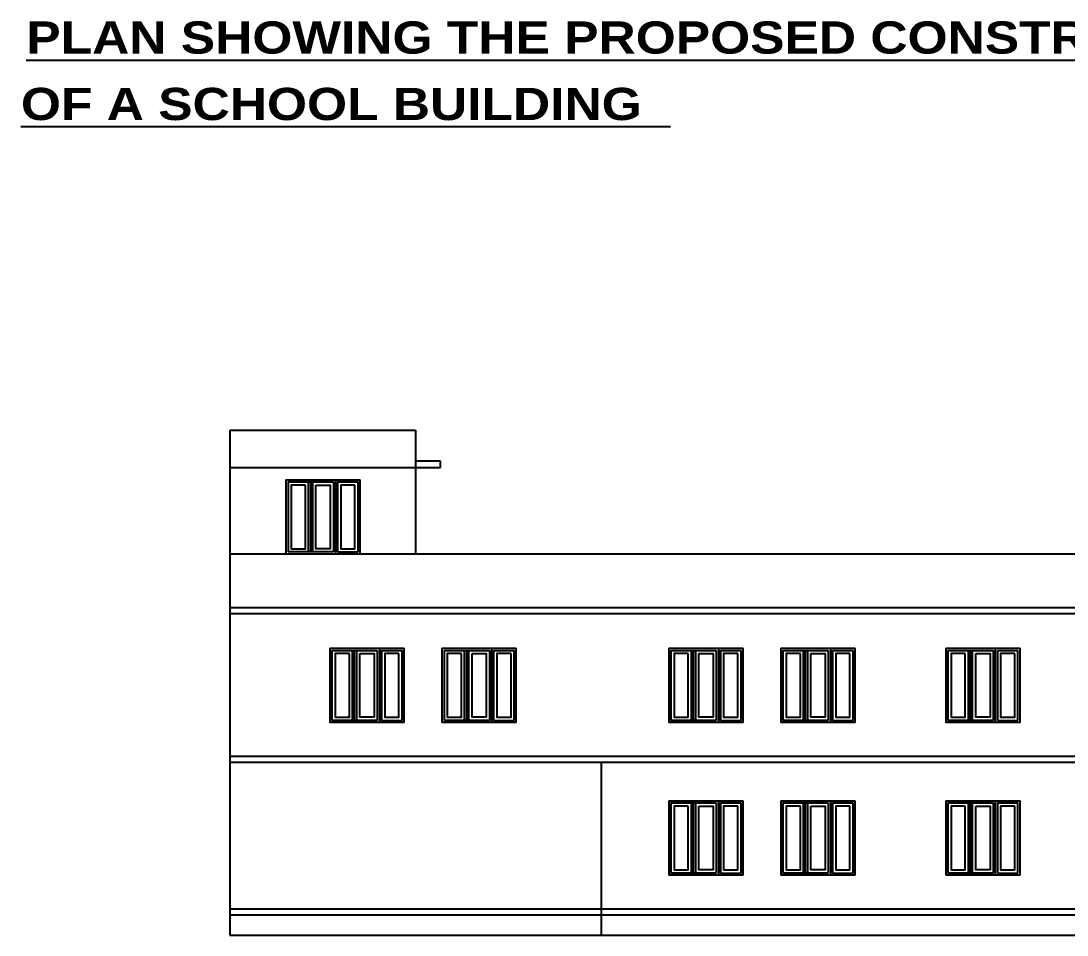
# Model space of a CAD drawing. Header units: metres. Extents: x 6102560 to 6120122, y -6664095 to -6659794.
# Drawn here: x 6102562.73 to 6102588.07, y -6659816.17 to -6659794.03 of the extents above; entities that cross this region are included whole.
import ezdxf

# ---------------------------------------------------------------- set-up
doc = ezdxf.new("R2010")
doc.units = ezdxf.units.M
doc.header["$LTSCALE"] = 500
doc.header["$MEASUREMENT"] = 0
doc.layers.get('0').update_dxf_attribs({"linetype": 'CONTINUOUS'})
for name, color, linetype in [('BLK_1_PLINTH_HEIGHT', 7, 'CONTINUOUS'), ('ED', 30, 'CONTINUOUS'), ('WIN', 252, 'CONTINUOUS')]:
    doc.layers.add(name, color=color, linetype=linetype)
doc.styles.add('56', font='')
doc.styles.get('56').set_extended_font_data('Arial Black')

msp = doc.modelspace()

# ---------------------------------------------------------------- linework, layer by layer
for p, q in [((6102567.79198, -6659803.94142), (6102567.79198, -6659816.16645)), ((6102601.78198, -6659806.94142), (6102567.79198, -6659806.94142)), ((6102601.78198, -6659808.24142), (6102567.79198, -6659808.24142)), ((6102601.78198, -6659808.39142), (6102567.79198, -6659808.39142)), ((6102601.78198, -6659811.84142), (6102567.79198, -6659811.84142)), ((6102601.78198, -6659811.99142), (6102567.79198, -6659811.99142)), ((6102576.78198, -6659811.99142), (6102576.78198, -6659816.16645)), ((6102601.78198, -6659815.53642), (6102567.79198, -6659815.53642)), ((6102601.78198, -6659815.68642), (6102567.79198, -6659815.68642)), ((6102567.79198, -6659816.16645), (6102601.78198, -6659816.16645))]:
    msp.add_line(p, q)
at = {"layer": 'BLK_1_PLINTH_HEIGHT'}
for p, q in [((6102567.79198, -6659803.94142), (6102572.29198, -6659803.94142)), ((6102572.29198, -6659803.94142), (6102572.29198, -6659806.94142)), ((6102567.79198, -6659804.84142), (6102572.89198, -6659804.84142)), ((6102572.89198, -6659804.69142), (6102572.29198, -6659804.69142)), ((6102572.89198, -6659804.84142), (6102572.89198, -6659804.69142))]:
    msp.add_line(p, q, dxfattribs=at)
at = {"layer": 'ED', "color": 125}
for p, q in [((6102569.15077, -6659805.14142), (6102570.95077, -6659805.14142)), ((6102569.15077, -6659805.14142), (6102569.15077, -6659806.94142)), ((6102569.75077, -6659806.89031), (6102569.75077, -6659805.19253)), ((6102570.35077, -6659805.14142), (6102570.35077, -6659806.94142)), ((6102570.35077, -6659805.14142), (6102570.35077, -6659806.94142)), ((6102570.95077, -6659806.94142), (6102570.95077, -6659805.14142)), ((6102570.95077, -6659806.94142), (6102569.15077, -6659806.94142)), ((6102570.21475, -6659809.22142), (6102572.01475, -6659809.22142)), ((6102570.21475, -6659809.22142), (6102570.21475, -6659811.02142)), ((6102570.81475, -6659810.97031), (6102570.81475, -6659809.27253)), ((6102571.41475, -6659809.22142), (6102571.41475, -6659811.02142)), ((6102571.41475, -6659809.22142), (6102571.41475, -6659811.02142)), ((6102572.01475, -6659811.02142), (6102572.01475, -6659809.22142)), ((6102572.92912, -6659809.22142), (6102574.72912, -6659809.22142)), ((6102572.92912, -6659809.22142), (6102572.92912, -6659811.02142)), ((6102573.52912, -6659810.97031), (6102573.52912, -6659809.27253)), ((6102574.12912, -6659809.22142), (6102574.12912, -6659811.02142)), ((6102574.12912, -6659809.22142), (6102574.12912, -6659811.02142)), ((6102574.72912, -6659811.02142), (6102574.72912, -6659809.22142)), ((6102578.42206, -6659809.22142), (6102580.22206, -6659809.22142)), ((6102578.42206, -6659809.22142), (6102578.42206, -6659811.02142)), ((6102579.02206, -6659810.97031), (6102579.02206, -6659809.27253)), ((6102579.62206, -6659809.22142), (6102579.62206, -6659811.02142)), ((6102579.62206, -6659809.22142), (6102579.62206, -6659811.02142)), ((6102580.22206, -6659811.02142), (6102580.22206, -6659809.22142)), ((6102581.13643, -6659809.22142), (6102582.93643, -6659809.22142)), ((6102581.13643, -6659809.22142), (6102581.13643, -6659811.02142)), ((6102581.73643, -6659810.97031), (6102581.73643, -6659809.27253)), ((6102582.33643, -6659809.22142), (6102582.33643, -6659811.02142)), ((6102582.33643, -6659809.22142), (6102582.33643, -6659811.02142)), ((6102582.93643, -6659811.02142), (6102582.93643, -6659809.22142)), ((6102585.12946, -6659809.22142), (6102586.92946, -6659809.22142)), ((6102585.12946, -6659809.22142), (6102585.12946, -6659811.02142)), ((6102585.72946, -6659810.97031), (6102585.72946, -6659809.27253)), ((6102586.32946, -6659809.22142), (6102586.32946, -6659811.02142)), ((6102586.32946, -6659809.22142), (6102586.32946, -6659811.02142)), ((6102586.92946, -6659811.02142), (6102586.92946, -6659809.22142)), ((6102572.01475, -6659811.02142), (6102570.21475, -6659811.02142)), ((6102574.72912, -6659811.02142), (6102572.92912, -6659811.02142)), ((6102580.22206, -6659811.02142), (6102578.42206, -6659811.02142)), ((6102582.93643, -6659811.02142), (6102581.13643, -6659811.02142)), ((6102586.92946, -6659811.02142), (6102585.12946, -6659811.02142)), ((6102578.42206, -6659812.91642), (6102580.22206, -6659812.91642)), ((6102578.42206, -6659812.91642), (6102578.42206, -6659814.71642)), ((6102579.02206, -6659814.66531), (6102579.02206, -6659812.96753)), ((6102579.62206, -6659812.91642), (6102579.62206, -6659814.71642)), ((6102579.62206, -6659812.91642), (6102579.62206, -6659814.71642)), ((6102580.22206, -6659814.71642), (6102580.22206, -6659812.91642)), ((6102581.13643, -6659812.91642), (6102582.93643, -6659812.91642)), ((6102581.13643, -6659812.91642), (6102581.13643, -6659814.71642)), ((6102581.73643, -6659814.66531), (6102581.73643, -6659812.96753)), ((6102582.33643, -6659812.91642), (6102582.33643, -6659814.71642)), ((6102582.33643, -6659812.91642), (6102582.33643, -6659814.71642)), ((6102582.93643, -6659814.71642), (6102582.93643, -6659812.91642)), ((6102585.12946, -6659812.91642), (6102586.92946, -6659812.91642)), ((6102585.12946, -6659812.91642), (6102585.12946, -6659814.71642)), ((6102585.72946, -6659814.66531), (6102585.72946, -6659812.96753)), ((6102586.32946, -6659812.91642), (6102586.32946, -6659814.71642)), ((6102586.32946, -6659812.91642), (6102586.32946, -6659814.71642)), ((6102586.92946, -6659814.71642), (6102586.92946, -6659812.91642)), ((6102580.22206, -6659814.71642), (6102578.42206, -6659814.71642)), ((6102582.93643, -6659814.71642), (6102581.13643, -6659814.71642)), ((6102586.92946, -6659814.71642), (6102585.12946, -6659814.71642))]:
    msp.add_line(p, q, dxfattribs=at)
at = {"layer": 'WIN', "color": 251}
for p, q in [((6102569.20188, -6659805.19253), (6102570.29966, -6659805.19253)), ((6102569.20188, -6659805.19253), (6102569.20188, -6659806.89031)), ((6102569.69966, -6659806.89031), (6102569.69966, -6659805.19253)), ((6102569.80188, -6659806.89031), (6102569.80188, -6659805.19253)), ((6102570.29966, -6659805.19253), (6102570.29966, -6659806.89031)), ((6102570.40188, -6659805.19253), (6102570.40188, -6659806.89031)), ((6102570.40188, -6659805.19253), (6102570.89966, -6659805.19253)), ((6102570.89966, -6659806.89031), (6102570.89966, -6659805.19253)), ((6102570.29966, -6659806.89031), (6102569.20188, -6659806.89031)), ((6102570.40188, -6659806.89031), (6102570.89966, -6659806.89031)), ((6102570.26586, -6659809.27253), (6102571.36364, -6659809.27253)), ((6102570.26586, -6659809.27253), (6102570.26586, -6659810.97031)), ((6102570.76364, -6659810.97031), (6102570.76364, -6659809.27253)), ((6102570.86586, -6659810.97031), (6102570.86586, -6659809.27253)), ((6102571.36364, -6659809.27253), (6102571.36364, -6659810.97031)), ((6102571.46586, -6659809.27253), (6102571.46586, -6659810.97031)), ((6102571.46586, -6659809.27253), (6102571.96364, -6659809.27253)), ((6102571.96364, -6659810.97031), (6102571.96364, -6659809.27253)), ((6102572.98023, -6659809.27253), (6102574.07801, -6659809.27253)), ((6102572.98023, -6659809.27253), (6102572.98023, -6659810.97031)), ((6102573.47801, -6659810.97031), (6102573.47801, -6659809.27253)), ((6102573.58023, -6659810.97031), (6102573.58023, -6659809.27253)), ((6102574.07801, -6659809.27253), (6102574.07801, -6659810.97031)), ((6102574.18023, -6659809.27253), (6102574.18023, -6659810.97031)), ((6102574.18023, -6659809.27253), (6102574.67801, -6659809.27253)), ((6102574.67801, -6659810.97031), (6102574.67801, -6659809.27253)), ((6102578.47317, -6659809.27253), (6102579.57095, -6659809.27253)), ((6102578.47317, -6659809.27253), (6102578.47317, -6659810.97031)), ((6102578.97095, -6659810.97031), (6102578.97095, -6659809.27253)), ((6102579.07317, -6659810.97031), (6102579.07317, -6659809.27253)), ((6102579.57095, -6659809.27253), (6102579.57095, -6659810.97031)), ((6102579.67317, -6659809.27253), (6102579.67317, -6659810.97031)), ((6102579.67317, -6659809.27253), (6102580.17095, -6659809.27253)), ((6102580.17095, -6659810.97031), (6102580.17095, -6659809.27253)), ((6102581.18754, -6659809.27253), (6102582.28532, -6659809.27253)), ((6102581.18754, -6659809.27253), (6102581.18754, -6659810.97031)), ((6102581.68532, -6659810.97031), (6102581.68532, -6659809.27253)), ((6102581.78754, -6659810.97031), (6102581.78754, -6659809.27253)), ((6102582.28532, -6659809.27253), (6102582.28532, -6659810.97031)), ((6102582.38754, -6659809.27253), (6102582.38754, -6659810.97031)), ((6102582.38754, -6659809.27253), (6102582.88532, -6659809.27253)), ((6102582.88532, -6659810.97031), (6102582.88532, -6659809.27253)), ((6102585.18057, -6659809.27253), (6102586.27835, -6659809.27253)), ((6102585.18057, -6659809.27253), (6102585.18057, -6659810.97031)), ((6102585.67835, -6659810.97031), (6102585.67835, -6659809.27253)), ((6102585.78057, -6659810.97031), (6102585.78057, -6659809.27253)), ((6102586.27835, -6659809.27253), (6102586.27835, -6659810.97031)), ((6102586.38057, -6659809.27253), (6102586.38057, -6659810.97031)), ((6102586.38057, -6659809.27253), (6102586.87835, -6659809.27253)), ((6102586.87835, -6659810.97031), (6102586.87835, -6659809.27253)), ((6102571.36364, -6659810.97031), (6102570.26586, -6659810.97031)), ((6102571.46586, -6659810.97031), (6102571.96364, -6659810.97031)), ((6102574.07801, -6659810.97031), (6102572.98023, -6659810.97031)), ((6102574.18023, -6659810.97031), (6102574.67801, -6659810.97031)), ((6102579.57095, -6659810.97031), (6102578.47317, -6659810.97031)), ((6102579.67317, -6659810.97031), (6102580.17095, -6659810.97031)), ((6102582.28532, -6659810.97031), (6102581.18754, -6659810.97031)), ((6102582.38754, -6659810.97031), (6102582.88532, -6659810.97031)), ((6102586.27835, -6659810.97031), (6102585.18057, -6659810.97031)), ((6102586.38057, -6659810.97031), (6102586.87835, -6659810.97031)), ((6102578.47317, -6659812.96753), (6102579.57095, -6659812.96753)), ((6102578.47317, -6659812.96753), (6102578.47317, -6659814.66531)), ((6102578.97095, -6659814.66531), (6102578.97095, -6659812.96753)), ((6102579.07317, -6659814.66531), (6102579.07317, -6659812.96753)), ((6102579.57095, -6659812.96753), (6102579.57095, -6659814.66531)), ((6102579.67317, -6659812.96753), (6102579.67317, -6659814.66531)), ((6102579.67317, -6659812.96753), (6102580.17095, -6659812.96753)), ((6102580.17095, -6659814.66531), (6102580.17095, -6659812.96753)), ((6102581.18754, -6659812.96753), (6102582.28532, -6659812.96753)), ((6102581.18754, -6659812.96753), (6102581.18754, -6659814.66531)), ((6102581.68532, -6659814.66531), (6102581.68532, -6659812.96753)), ((6102581.78754, -6659814.66531), (6102581.78754, -6659812.96753)), ((6102582.28532, -6659812.96753), (6102582.28532, -6659814.66531)), ((6102582.38754, -6659812.96753), (6102582.38754, -6659814.66531)), ((6102582.38754, -6659812.96753), (6102582.88532, -6659812.96753)), ((6102582.88532, -6659814.66531), (6102582.88532, -6659812.96753)), ((6102585.18057, -6659812.96753), (6102586.27835, -6659812.96753)), ((6102585.18057, -6659812.96753), (6102585.18057, -6659814.66531)), ((6102585.67835, -6659814.66531), (6102585.67835, -6659812.96753)), ((6102585.78057, -6659814.66531), (6102585.78057, -6659812.96753)), ((6102586.27835, -6659812.96753), (6102586.27835, -6659814.66531)), ((6102586.38057, -6659812.96753), (6102586.38057, -6659814.66531)), ((6102586.38057, -6659812.96753), (6102586.87835, -6659812.96753)), ((6102586.87835, -6659814.66531), (6102586.87835, -6659812.96753)), ((6102579.57095, -6659814.66531), (6102578.47317, -6659814.66531)), ((6102579.67317, -6659814.66531), (6102580.17095, -6659814.66531)), ((6102582.28532, -6659814.66531), (6102581.18754, -6659814.66531)), ((6102582.38754, -6659814.66531), (6102582.88532, -6659814.66531)), ((6102586.27835, -6659814.66531), (6102585.18057, -6659814.66531)), ((6102586.38057, -6659814.66531), (6102586.87835, -6659814.66531))]:
    msp.add_line(p, q, dxfattribs=at)
at = {"layer": 'WIN', "color": 250}
for points in [[(6102569.62299, -6659805.2692), (6102569.27855, -6659805.2692), (6102569.27855, -6659806.81364), (6102569.62299, -6659806.81364)], [(6102569.87855, -6659805.2692), (6102570.22299, -6659805.2692), (6102570.22299, -6659806.81364), (6102569.87855, -6659806.81364)], [(6102570.82299, -6659805.2692), (6102570.47855, -6659805.2692), (6102570.47855, -6659806.81364), (6102570.82299, -6659806.81364)], [(6102570.68697, -6659809.3492), (6102570.34253, -6659809.3492), (6102570.34253, -6659810.89364), (6102570.68697, -6659810.89364)], [(6102570.94253, -6659809.3492), (6102571.28697, -6659809.3492), (6102571.28697, -6659810.89364), (6102570.94253, -6659810.89364)], [(6102571.88697, -6659809.3492), (6102571.54253, -6659809.3492), (6102571.54253, -6659810.89364), (6102571.88697, -6659810.89364)], [(6102573.40134, -6659809.3492), (6102573.0569, -6659809.3492), (6102573.0569, -6659810.89364), (6102573.40134, -6659810.89364)], [(6102573.6569, -6659809.3492), (6102574.00134, -6659809.3492), (6102574.00134, -6659810.89364), (6102573.6569, -6659810.89364)], [(6102574.60134, -6659809.3492), (6102574.2569, -6659809.3492), (6102574.2569, -6659810.89364), (6102574.60134, -6659810.89364)], [(6102578.89428, -6659809.3492), (6102578.54984, -6659809.3492), (6102578.54984, -6659810.89364), (6102578.89428, -6659810.89364)], [(6102579.14984, -6659809.3492), (6102579.49428, -6659809.3492), (6102579.49428, -6659810.89364), (6102579.14984, -6659810.89364)], [(6102580.09428, -6659809.3492), (6102579.74984, -6659809.3492), (6102579.74984, -6659810.89364), (6102580.09428, -6659810.89364)], [(6102581.60865, -6659809.3492), (6102581.26421, -6659809.3492), (6102581.26421, -6659810.89364), (6102581.60865, -6659810.89364)], [(6102581.86421, -6659809.3492), (6102582.20865, -6659809.3492), (6102582.20865, -6659810.89364), (6102581.86421, -6659810.89364)], [(6102582.80865, -6659809.3492), (6102582.46421, -6659809.3492), (6102582.46421, -6659810.89364), (6102582.80865, -6659810.89364)], [(6102585.60168, -6659809.3492), (6102585.25724, -6659809.3492), (6102585.25724, -6659810.89364), (6102585.60168, -6659810.89364)], [(6102585.85724, -6659809.3492), (6102586.20168, -6659809.3492), (6102586.20168, -6659810.89364), (6102585.85724, -6659810.89364)], [(6102586.80168, -6659809.3492), (6102586.45724, -6659809.3492), (6102586.45724, -6659810.89364), (6102586.80168, -6659810.89364)], [(6102578.89428, -6659813.0442), (6102578.54984, -6659813.0442), (6102578.54984, -6659814.58864), (6102578.89428, -6659814.58864)], [(6102579.14984, -6659813.0442), (6102579.49428, -6659813.0442), (6102579.49428, -6659814.58864), (6102579.14984, -6659814.58864)], [(6102580.09428, -6659813.0442), (6102579.74984, -6659813.0442), (6102579.74984, -6659814.58864), (6102580.09428, -6659814.58864)], [(6102581.60865, -6659813.0442), (6102581.26421, -6659813.0442), (6102581.26421, -6659814.58864), (6102581.60865, -6659814.58864)], [(6102581.86421, -6659813.0442), (6102582.20865, -6659813.0442), (6102582.20865, -6659814.58864), (6102581.86421, -6659814.58864)], [(6102582.80865, -6659813.0442), (6102582.46421, -6659813.0442), (6102582.46421, -6659814.58864), (6102582.80865, -6659814.58864)], [(6102585.60168, -6659813.0442), (6102585.25724, -6659813.0442), (6102585.25724, -6659814.58864), (6102585.60168, -6659814.58864)], [(6102585.85724, -6659813.0442), (6102586.20168, -6659813.0442), (6102586.20168, -6659814.58864), (6102585.85724, -6659814.58864)], [(6102586.80168, -6659813.0442), (6102586.45724, -6659813.0442), (6102586.45724, -6659814.58864), (6102586.80168, -6659814.58864)]]:
    msp.add_lwpolyline(points, close=True, dxfattribs=at)

# ---------------------------------------------------------------- texts
at = {"style": '56'}
for s, p in [('%%UPLAN SHOWING THE PROPOSED CONSTRUCTION OF A GROUND FLOOR AND FIRST FLOOR ', (6102562.86344, -6659794.82228)), ('%%UOF A SCHOOL BUILDING  ', (6102562.73308, -6659796.43127))]:
    msp.add_text(s, height=0.78, dxfattribs=at).set_placement(p)

doc.saveas('drawing.dxf')
